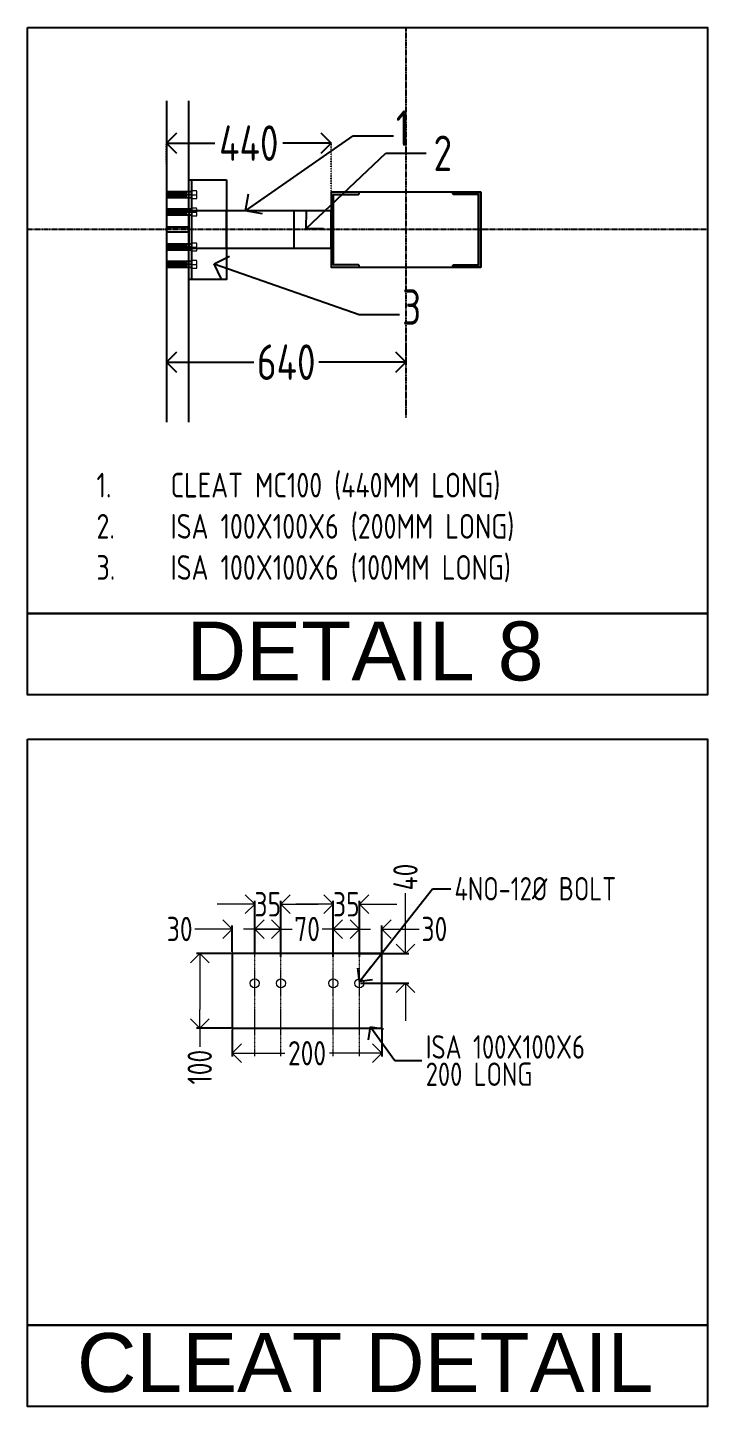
# Model space of a CAD drawing. Header units: millimetres. Extents: x 3470347 to 5996549, y -3470518 to 17149644.
# Drawn here: x 5031848 to 5038250, y 6791556 to 6804541 of the extents above; entities that cross this region are included whole.
import ezdxf
from ezdxf.enums import TextEntityAlignment as Align

# ---------------------------------------------------------------- set-up
doc = ezdxf.new("R2010")
doc.units = ezdxf.units.MM
doc.header["$MEASUREMENT"] = 0
doc.header["$PDMODE"] = 35
doc.header["$PDSIZE"] = -5
for name, pattern in [('CENTERX2', [4, 2.5, -0.5, 0.5, -0.5]), ('DOT2', [0.125, 0, -0.125]), ('HIDDEN', [0.375, 0.25, -0.125])]:
    doc.linetypes.add(name, pattern=pattern)
doc.layers.get('0').update_dxf_attribs({"linetype": 'CONTINUOUS', "lineweight": 25})
doc.layers.get('DEFPOINTS').update_dxf_attribs({"linetype": 'CONTINUOUS', "lineweight": 25})
for name, color, linetype, lineweight in [('6 TEXT', 7, 'CONTINUOUS', 25), ('channnel', 2, 'CONTINUOUS', 15), ('rDIMension', 1, 'CONTINUOUS', 18), ('rPCC DASH', 9, 'HIDDEN', 15), ('rRCC 1', 3, 'CONTINUOUS', 25), ('rRCC 2', 40, 'CONTINUOUS', 15)]:
    doc.layers.add(name, color=color, linetype=linetype, lineweight=lineweight)
doc.layers.add('lintel', color=2, linetype='CONTINUOUS')
doc.styles.add('DIM', font='geniso.shx', dxfattribs={"width": 0.85})
doc.styles.add('PDF Arial', font='arial.ttf')
doc.dimstyles.new('ST-100', dxfattribs={"dimscale": 100, "dimtxt": 7, "dimasz": 5, "dimexe": 0.18, "dimexo": 0.0625, "dimgap": 0.2, "dimtad": 0, "dimdec": 0, "dimzin": 0, "dimdsep": 46, "dimtxsty": 'DIM', "dimblk": 'OPEN90', "dimcen": 0.09, "dimclrd": 256, "dimclrt": 7, "dimadec": 0, "dimazin": 0, "dimtfac": 1, "dimtdec": 0, "dimtofl": 0, "dimtmove": 0, "dimatfit": 3, "dimldrblk": 'OPEN90', "dimfxl": 1, "dimtolj": 1, "dimtzin": 0, "dimlwd": -1, "dimarcsym": 0})

# ---------------------------------------------------------------- blocks, each defined once
blk = doc.blocks.new('_Open90')
at = {"color": 0, "linetype": 'ByBlock', "lineweight": -2}
for p, q in [((0, 0), (-1, 0)), ((-0.5, 0.5), (0, 0)), ((0, 0), (-0.5, -0.5))]:
    blk.add_line(p, q, dxfattribs=at)
blk = doc.blocks.new('*D1686')
at = {"color": 1, "linetype": 'DOT2', "lineweight": -2}
for p, q in [((445821.2, -1875472.2), (445821.2, -1875360.5)), ((446701.2, -1875622.9), (446701.2, -1875360.5))]:
    blk.add_line(p, q, dxfattribs=at)
at = {"color": 1, "linetype": 'ByBlock'}
for p, q in [((445931.2, -1875360.5), (446079.7, -1875360.5)), ((446591.2, -1875360.5), (446442.8, -1875360.5))]:
    blk.add_line(p, q, dxfattribs=at)
at = {"layer": 'DEFPOINTS', "color": 0, "linetype": 'ByBlock'}
for p in [(445821.2, -1875360.5), (445821.2, -1875472.2), (446701.2, -1875622.9)]:
    blk.add_point(p, dxfattribs=at)
at = {"color": 1, "linetype": 'ByBlock', "xscale": 110, "yscale": 110, "zscale": 110, "rotation": 180}
blk.add_blockref('_Open90', (445821.2, -1875360.5), dxfattribs=at)
at = {"color": 1, "linetype": 'ByBlock', "xscale": 110, "yscale": 110, "zscale": 110}
blk.add_blockref('_Open90', (446701.2, -1875360.5), dxfattribs=at)
at = {"color": 7, "linetype": 'ByBlock', "insert": (446261.2, -1875360.5), "char_height": 190, "attachment_point": 5, "style": 'DIM'}
blk.add_mtext('\\A1;440', dxfattribs=at)
blk = doc.blocks.new('*D1513')
at = {"color": 1, "linetype": 'DOT2', "lineweight": -2}
for p, q in [((445821.2, -1876463.6), (445821.2, -1876531.6)), ((447101.2, -1876463.6), (447101.2, -1876531.6))]:
    blk.add_line(p, q, dxfattribs=at)
at = {"color": 1, "linetype": 'ByBlock'}
for p, q in [((445931.2, -1876531.6), (446287.7, -1876531.6)), ((446991.2, -1876531.6), (446634.7, -1876531.6))]:
    blk.add_line(p, q, dxfattribs=at)
at = {"layer": 'DEFPOINTS', "color": 0, "linetype": 'ByBlock'}
for p in [(445821.2, -1876463.6), (447101.2, -1876463.6), (447101.2, -1876531.6)]:
    blk.add_point(p, dxfattribs=at)
at = {"color": 1, "linetype": 'ByBlock', "xscale": 110, "yscale": 110, "zscale": 110, "rotation": 180}
blk.add_blockref('_Open90', (445821.2, -1876531.6), dxfattribs=at)
at = {"color": 1, "linetype": 'ByBlock', "xscale": 110, "yscale": 110, "zscale": 110}
blk.add_blockref('_Open90', (447101.2, -1876531.6), dxfattribs=at)
at = {"color": 7, "linetype": 'ByBlock', "insert": (446461.2, -1876531.6), "char_height": 190, "attachment_point": 5, "style": 'DIM'}
blk.add_mtext('\\A1;640', dxfattribs=at)
blk = doc.blocks.new('*D1523')
at = {"layer": 'DEFPOINTS', "color": 0, "linetype": 'ByBlock'}
for p in [(446172.5, -1879562), (446172.5, -1879692.1), (446292.5, -1879692.1)]:
    blk.add_point(p, dxfattribs=at)
at = {"layer": 'rDIMension', "linetype": 'ByBlock'}
for p, q in [((446072.5, -1879562), (445972.5, -1879562)), ((446392.5, -1879562), (446492.5, -1879562))]:
    blk.add_line(p, q, dxfattribs=at)
at = {"layer": 'rDIMension', "color": 0, "linetype": 'ByBlock', "lineweight": -2}
for p, q in [((446172.5, -1879685.9), (446172.5, -1879544)), ((446292.5, -1879685.9), (446292.5, -1879544))]:
    blk.add_line(p, q, dxfattribs=at)
at = {"layer": 'rDIMension', "linetype": 'ByBlock', "xscale": 100, "yscale": 100, "zscale": 100}
blk.add_blockref('_Open90', (446172.5, -1879562), dxfattribs=at)
at = {"layer": 'rDIMension', "linetype": 'ByBlock', "xscale": 100, "yscale": 100, "zscale": 100, "rotation": 180}
blk.add_blockref('_Open90', (446292.5, -1879562), dxfattribs=at)
at = {"layer": 'rDIMension', "color": 7, "linetype": 'ByBlock', "insert": (445891.6, -1879562), "char_height": 130, "attachment_point": 5, "style": 'DIM'}
blk.add_mtext('\\A1;30', dxfattribs=at)
blk = doc.blocks.new('*D1524')
at = {"layer": 'DEFPOINTS', "color": 0, "linetype": 'ByBlock'}
for p in [(446432.5, -1879429.8), (446292.5, -1879692.1), (446432.5, -1879717.1)]:
    blk.add_point(p, dxfattribs=at)
at = {"layer": 'rDIMension', "linetype": 'ByBlock'}
for p, q in [((446192.5, -1879429.8), (446092.5, -1879429.8)), ((446532.5, -1879429.8), (446632.5, -1879429.8))]:
    blk.add_line(p, q, dxfattribs=at)
at = {"layer": 'rDIMension', "color": 0, "linetype": 'ByBlock', "lineweight": -2}
for p, q in [((446292.5, -1879685.9), (446292.5, -1879411.8)), ((446432.5, -1879710.9), (446432.5, -1879411.8))]:
    blk.add_line(p, q, dxfattribs=at)
at = {"layer": 'rDIMension', "linetype": 'ByBlock', "xscale": 100, "yscale": 100, "zscale": 100}
blk.add_blockref('_Open90', (446292.5, -1879429.8), dxfattribs=at)
at = {"layer": 'rDIMension', "linetype": 'ByBlock', "xscale": 100, "yscale": 100, "zscale": 100, "rotation": 180}
blk.add_blockref('_Open90', (446432.5, -1879429.8), dxfattribs=at)
at = {"layer": 'rDIMension', "color": 7, "linetype": 'ByBlock', "insert": (446362.5, -1879429.8), "char_height": 130, "attachment_point": 5, "style": 'DIM'}
blk.add_mtext('\\A1;35', dxfattribs=at)
blk = doc.blocks.new('*D1525')
at = {"layer": 'DEFPOINTS', "color": 0, "linetype": 'ByBlock'}
for p in [(446712.5, -1879562), (446432.5, -1879692.1), (446712.5, -1879717.1)]:
    blk.add_point(p, dxfattribs=at)
at = {"layer": 'rDIMension', "linetype": 'ByBlock'}
for p, q in [((446332.5, -1879562), (446232.5, -1879562)), ((446812.5, -1879562), (446912.5, -1879562))]:
    blk.add_line(p, q, dxfattribs=at)
at = {"layer": 'rDIMension', "color": 0, "linetype": 'ByBlock', "lineweight": -2}
for p, q in [((446432.5, -1879685.9), (446432.5, -1879544)), ((446712.5, -1879710.9), (446712.5, -1879544))]:
    blk.add_line(p, q, dxfattribs=at)
at = {"layer": 'rDIMension', "linetype": 'ByBlock', "xscale": 100, "yscale": 100, "zscale": 100}
blk.add_blockref('_Open90', (446432.5, -1879562), dxfattribs=at)
at = {"layer": 'rDIMension', "linetype": 'ByBlock', "xscale": 100, "yscale": 100, "zscale": 100, "rotation": 180}
blk.add_blockref('_Open90', (446712.5, -1879562), dxfattribs=at)
at = {"layer": 'rDIMension', "color": 7, "linetype": 'ByBlock', "insert": (446572.5, -1879562), "char_height": 130, "attachment_point": 5, "style": 'DIM'}
blk.add_mtext('\\A1;70', dxfattribs=at)
blk = doc.blocks.new('*D1526')
at = {"layer": 'DEFPOINTS', "color": 0, "linetype": 'ByBlock'}
for p in [(446852.5, -1879429.8), (446712.5, -1879692.1), (446852.5, -1879717.1)]:
    blk.add_point(p, dxfattribs=at)
at = {"layer": 'rDIMension', "linetype": 'ByBlock'}
for p, q in [((446612.5, -1879429.8), (446512.5, -1879429.8)), ((446952.5, -1879429.8), (447052.5, -1879429.8))]:
    blk.add_line(p, q, dxfattribs=at)
at = {"layer": 'rDIMension', "color": 0, "linetype": 'ByBlock', "lineweight": -2}
for p, q in [((446712.5, -1879685.9), (446712.5, -1879411.8)), ((446852.5, -1879710.9), (446852.5, -1879411.8))]:
    blk.add_line(p, q, dxfattribs=at)
at = {"layer": 'rDIMension', "linetype": 'ByBlock', "xscale": 100, "yscale": 100, "zscale": 100}
blk.add_blockref('_Open90', (446712.5, -1879429.8), dxfattribs=at)
at = {"layer": 'rDIMension', "linetype": 'ByBlock', "xscale": 100, "yscale": 100, "zscale": 100, "rotation": 180}
blk.add_blockref('_Open90', (446852.5, -1879429.8), dxfattribs=at)
at = {"layer": 'rDIMension', "color": 7, "linetype": 'ByBlock', "insert": (446782.5, -1879429.8), "char_height": 130, "attachment_point": 5, "style": 'DIM'}
blk.add_mtext('\\A1;35', dxfattribs=at)
blk = doc.blocks.new('*D1527')
at = {"layer": 'DEFPOINTS', "color": 0, "linetype": 'ByBlock'}
for p in [(446972.5, -1879562), (446852.5, -1879692.1), (446972.5, -1879692.1)]:
    blk.add_point(p, dxfattribs=at)
at = {"layer": 'rDIMension', "linetype": 'ByBlock'}
for p, q in [((446752.5, -1879562), (446652.5, -1879562)), ((447072.5, -1879562), (447172.5, -1879562))]:
    blk.add_line(p, q, dxfattribs=at)
at = {"layer": 'rDIMension', "color": 0, "linetype": 'ByBlock', "lineweight": -2}
for p, q in [((446852.5, -1879685.9), (446852.5, -1879544)), ((446972.5, -1879685.9), (446972.5, -1879544))]:
    blk.add_line(p, q, dxfattribs=at)
at = {"layer": 'rDIMension', "linetype": 'ByBlock', "xscale": 100, "yscale": 100, "zscale": 100}
blk.add_blockref('_Open90', (446852.5, -1879562), dxfattribs=at)
at = {"layer": 'rDIMension', "linetype": 'ByBlock', "xscale": 100, "yscale": 100, "zscale": 100, "rotation": 180}
blk.add_blockref('_Open90', (446972.5, -1879562), dxfattribs=at)
at = {"layer": 'rDIMension', "color": 7, "linetype": 'ByBlock', "insert": (447253.3, -1879562), "char_height": 130, "attachment_point": 5, "style": 'DIM'}
blk.add_mtext('\\A1;30', dxfattribs=at)
blk = doc.blocks.new('*D1528')
at = {"layer": 'DEFPOINTS', "color": 0, "linetype": 'ByBlock'}
for p in [(446172.5, -1880092.1), (446972.5, -1880092.1), (446972.5, -1880226.1)]:
    blk.add_point(p, dxfattribs=at)
at = {"layer": 'rDIMension', "color": 0, "linetype": 'ByBlock', "lineweight": -2}
for p, q in [((446172.5, -1880098.4), (446172.5, -1880244.1)), ((446972.5, -1880098.4), (446972.5, -1880244.1))]:
    blk.add_line(p, q, dxfattribs=at)
at = {"layer": 'rDIMension', "linetype": 'ByBlock'}
for p, q in [((446272.5, -1880226.1), (446453, -1880226.1)), ((446872.5, -1880226.1), (446692, -1880226.1))]:
    blk.add_line(p, q, dxfattribs=at)
at = {"layer": 'rDIMension', "linetype": 'ByBlock', "xscale": 100, "yscale": 100, "zscale": 100, "rotation": 180}
blk.add_blockref('_Open90', (446172.5, -1880226.1), dxfattribs=at)
at = {"layer": 'rDIMension', "linetype": 'ByBlock', "xscale": 100, "yscale": 100, "zscale": 100}
blk.add_blockref('_Open90', (446972.5, -1880226.1), dxfattribs=at)
at = {"layer": 'rDIMension', "color": 7, "linetype": 'ByBlock', "insert": (446572.5, -1880226.1), "char_height": 130, "attachment_point": 5, "style": 'DIM'}
blk.add_mtext('\\A1;200', dxfattribs=at)
blk = doc.blocks.new('*D1529')
at = {"layer": 'DEFPOINTS', "color": 0, "linetype": 'ByBlock'}
for p in [(446172.5, -1879692.1), (445998.7, -1880092.1), (446172.5, -1880092.1)]:
    blk.add_point(p, dxfattribs=at)
at = {"layer": 'rDIMension', "color": 0, "linetype": 'ByBlock', "lineweight": -2}
for p, q in [((446166.2, -1879692.1), (445980.7, -1879692.1)), ((446166.2, -1880092.1), (445980.7, -1880092.1))]:
    blk.add_line(p, q, dxfattribs=at)
at = {"layer": 'rDIMension', "linetype": 'ByBlock'}
for p, q in [((445998.7, -1879792.1), (445998.7, -1879992.1)), ((445998.7, -1880092.1), (445998.7, -1880192.1))]:
    blk.add_line(p, q, dxfattribs=at)
at = {"layer": 'rDIMension', "linetype": 'ByBlock', "xscale": 100, "yscale": 100, "zscale": 100}
for p, rotation in [((445998.7, -1879692.1), 90), ((445998.7, -1880092.1), 270)]:
    blk.add_blockref('_Open90', p, dxfattribs=dict(at, rotation=rotation))
at = {"layer": 'rDIMension', "color": 7, "linetype": 'ByBlock', "insert": (445998.7, -1880300.6), "char_height": 130, "attachment_point": 5, "rotation": 90, "style": 'DIM'}
blk.add_mtext('\\A1;100', dxfattribs=at)
blk = doc.blocks.new('*D1530')
at = {"layer": 'DEFPOINTS', "color": 0, "linetype": 'ByBlock'}
for p in [(446852.5, -1879692.1), (447098.4, -1879692.1), (446852.5, -1879852.1)]:
    blk.add_point(p, dxfattribs=at)
at = {"layer": 'rDIMension', "linetype": 'ByBlock'}
for p, q in [((447098.4, -1879592.1), (447098.4, -1879370.3)), ((447098.4, -1879952.1), (447098.4, -1880052.1))]:
    blk.add_line(p, q, dxfattribs=at)
at = {"layer": 'rDIMension', "color": 0, "linetype": 'ByBlock', "lineweight": -2}
for p, q in [((446858.7, -1879692.1), (447116.4, -1879692.1)), ((446858.7, -1879852.1), (447116.4, -1879852.1))]:
    blk.add_line(p, q, dxfattribs=at)
at = {"layer": 'rDIMension', "linetype": 'ByBlock', "xscale": 100, "yscale": 100, "zscale": 100}
for p, rotation in [((447098.4, -1879692.1), 270), ((447098.4, -1879852.1), 90)]:
    blk.add_blockref('_Open90', p, dxfattribs=dict(at, rotation=rotation))
at = {"layer": 'rDIMension', "color": 7, "linetype": 'ByBlock', "insert": (447098.4, -1879284), "char_height": 130, "attachment_point": 5, "rotation": 90, "style": 'DIM'}
blk.add_mtext('\\A1;40', dxfattribs=at)
blk = doc.blocks.new('SRD')
at = {"layer": '6 TEXT', "linetype": 'ByBlock'}
h = blk.add_hatch(color=8, dxfattribs=at)
h.dxf.hatch_style = 1
h.paths.add_polyline_path([(446713.2, -1875634.9), (446845.2, -1875634.9, 0.414214), (446851.2, -1875628.9), (446851.2, -1875622.9), (446701.2, -1875622.9), (446701.2, -1876022.9), (446851.2, -1876022.9), (446851.2, -1876016.9, 0.414214), (446845.2, -1876010.9), (446713.2, -1876010.9)])
h = blk.add_hatch(color=8, dxfattribs=at)
h.dxf.hatch_style = 1
h.paths.add_polyline_path([(447489.2, -1875634.9), (447357.2, -1875634.9, -0.414214), (447351.2, -1875628.9), (447351.2, -1875622.9), (447501.2, -1875622.9), (447501.2, -1876022.9), (447351.2, -1876022.9), (447351.2, -1876016.9, -0.414214), (447357.2, -1876010.9), (447489.2, -1876010.9)])
at = {"color": 6, "linetype": 'ByBlock'}
for p, q in [((445821.2, -1875134.8), (445821.2, -1875809.6)), ((445941.2, -1875809.6), (445941.2, -1875134.8)), ((445821.2, -1875809.6), (445941.2, -1875809.6)), ((445941.2, -1875836.2), (445821.2, -1875836.2)), ((445821.2, -1875836.2), (445821.2, -1876852.9)), ((445941.2, -1876852.9), (445941.2, -1875836.2))]:
    blk.add_line(p, q, dxfattribs=at)
at = {"color": 3}
blk.add_line((445957.2, -1876089.6), (445957.2, -1875556.2), dxfattribs=at)
at = {"color": 8, "linetype": 'ByBlock'}
for p, q in [((445957.2, -1875620.2), (445821.2, -1875620.2)), ((445957.2, -1875636.2), (445821.2, -1875636.2)), ((445957.2, -1875652.2), (445821.2, -1875652.2)), ((445957.2, -1875713.6), (445821.2, -1875713.6)), ((445957.2, -1875729.6), (445821.2, -1875729.6)), ((445957.2, -1875729.6), (445821.2, -1875729.6)), ((445957.2, -1875745.6), (445821.2, -1875745.6)), ((445957.2, -1875900.2), (445821.2, -1875900.2)), ((445957.2, -1875916.2), (445821.2, -1875916.2)), ((445957.2, -1875916.2), (445821.2, -1875916.2)), ((445957.2, -1875932.2), (445821.2, -1875932.2)), ((445957.2, -1875993.6), (445821.2, -1875993.6)), ((445957.2, -1876009.6), (445821.2, -1876009.6)), ((445957.2, -1876025.6), (445821.2, -1876025.6))]:
    blk.add_line(p, q, dxfattribs=at)
at = {"color": 2}
for p, q in [((445941.2, -1875809.6), (445821.2, -1875809.6)), ((445941.2, -1875809.6), (445821.2, -1875809.6)), ((445941.2, -1875836.2), (445821.2, -1875836.2)), ((445941.2, -1875836.2), (445821.2, -1875836.2))]:
    blk.add_line(p, q, dxfattribs=at)
at = {"color": 3}
for points in [[(446141.2, -1875556.2), (446141.2, -1876089.6), (445941.2, -1876089.6), (445941.2, -1875556.2)], [(445941.2, -1875922.9), (446141.2, -1875922.9), (446141.2, -1875722.9), (445941.2, -1875722.9)], [(446501.2, -1875922.9), (446701.2, -1875922.9), (446701.2, -1875722.9), (446501.2, -1875722.9)], [(446972.5, -1879692.1), (446172.5, -1879692.1), (446172.5, -1880092.1), (446972.5, -1880092.1)]]:
    blk.add_lwpolyline(points, close=True, dxfattribs=at)
at = {"layer": '6 TEXT', "color": 8, "linetype": 'CENTERX2', "ltscale": 0.1}
for p, q in [((447101.2, -1874742.8), (447101.2, -1876829.4)), ((448712.9, -1875822.9), (445078.4, -1875822.9))]:
    blk.add_line(p, q, dxfattribs=at)
at = {"layer": '6 TEXT', "color": 6, "linetype": 'ByBlock'}
for points in [[(446851.2, -1875628.9), (446851.2, -1875622.9), (446701.2, -1875622.9), (446701.2, -1876022.9), (446851.2, -1876022.9), (446851.2, -1876016.9, 0.414214), (446845.2, -1876010.9), (446713.2, -1876010.9), (446713.2, -1875634.9), (446845.2, -1875634.9, 0.414214)], [(447351.2, -1875628.9), (447351.2, -1875622.9), (447501.2, -1875622.9), (447501.2, -1876022.9), (447351.2, -1876022.9), (447351.2, -1876016.9, -0.414214), (447357.2, -1876010.9), (447489.2, -1876010.9), (447489.2, -1875634.9), (447357.2, -1875634.9, -0.414214)]]:
    blk.add_lwpolyline(points, format="xyb", close=True, dxfattribs=at)
at = {"layer": 'channnel', "color": 8, "linetype": 'ByBlock'}
for p, q in [((445957.2, -1875620.2), (445821.2, -1875620.2)), ((445821.2, -1875620.2), (445821.2, -1875652.2)), ((445957.2, -1875652.2), (445821.2, -1875652.2)), ((445928.4, -1875652.2), (445928.4, -1875620.2)), ((445957.2, -1875614.9), (445957.2, -1875657.6)), ((445981.9, -1875614.9), (445957.2, -1875614.9)), ((445957.2, -1875636.2), (445981.9, -1875636.2)), ((445981.9, -1875657.6), (445957.2, -1875657.6)), ((445957.2, -1875713.6), (445821.2, -1875713.6)), ((445821.2, -1875713.6), (445821.2, -1875745.6)), ((445957.2, -1875745.6), (445821.2, -1875745.6)), ((445928.4, -1875745.6), (445928.4, -1875713.6)), ((445957.2, -1875708.2), (445957.2, -1875750.9)), ((445981.9, -1875708.2), (445957.2, -1875708.2)), ((445957.2, -1875729.6), (445981.9, -1875729.6)), ((445981.9, -1875750.9), (445957.2, -1875750.9)), ((445957.2, -1875900.2), (445821.2, -1875900.2)), ((445821.2, -1875932.2), (445821.2, -1875900.2)), ((445957.2, -1875932.2), (445821.2, -1875932.2)), ((445928.4, -1875900.2), (445928.4, -1875932.2)), ((445957.2, -1875937.6), (445957.2, -1875894.9)), ((445981.9, -1875894.9), (445957.2, -1875894.9)), ((445957.2, -1875916.2), (445981.9, -1875916.2)), ((445981.9, -1875937.6), (445957.2, -1875937.6)), ((445957.2, -1875993.6), (445821.2, -1875993.6)), ((445821.2, -1876025.6), (445821.2, -1875993.6)), ((445957.2, -1876025.6), (445821.2, -1876025.6)), ((445928.4, -1875993.6), (445928.4, -1876025.6)), ((445957.2, -1876030.9), (445957.2, -1875988.2)), ((445981.9, -1875988.2), (445957.2, -1875988.2)), ((445957.2, -1876009.6), (445981.9, -1876009.6)), ((445981.9, -1876030.9), (445957.2, -1876030.9))]:
    blk.add_line(p, q, dxfattribs=at)
at = {"layer": 'channnel', "color": 8, "linetype": 'Continuous'}
for p, q in [((445832.8, -1875651.1), (445821.2, -1875626.2)), ((445830.3, -1875652.2), (445821.2, -1875632.7)), ((445826.8, -1875651.1), (445821.2, -1875639.2)), ((445824.3, -1875652.2), (445821.2, -1875645.7)), ((445836.4, -1875652.2), (445822, -1875621.4)), ((445838.9, -1875651.1), (445824.5, -1875620.2)), ((445842.5, -1875652.2), (445828.1, -1875621.4)), ((445845, -1875651.1), (445830.6, -1875620.2)), ((445848.5, -1875652.2), (445834.2, -1875621.4)), ((445851.6, -1875652.2), (445836.7, -1875620.2)), ((445854.1, -1875651.1), (445840.2, -1875621.4)), ((445857.6, -1875652.2), (445842.7, -1875620.2)), ((445860.1, -1875651.1), (445846.3, -1875621.4)), ((445863.7, -1875652.2), (445848.8, -1875620.2)), ((445866.2, -1875651.1), (445852.4, -1875621.4)), ((445869.8, -1875652.2), (445854.9, -1875620.2)), ((445872.3, -1875651.1), (445858.4, -1875621.4)), ((445875.8, -1875652.2), (445860.9, -1875620.2)), ((445878.3, -1875651.1), (445864.5, -1875621.4)), ((445881.9, -1875652.2), (445867, -1875620.2)), ((445884.4, -1875651.1), (445870.6, -1875621.4)), ((445888, -1875652.2), (445873.1, -1875620.2)), ((445890.5, -1875651.1), (445876.6, -1875621.4)), ((445894.1, -1875652.2), (445879.1, -1875620.2)), ((445883.2, -1875651.1), (445882.7, -1875621.4)), ((445898.9, -1875652.2), (445884, -1875620.2)), ((445886.8, -1875652.2), (445885.2, -1875620.2)), ((445901.4, -1875651.1), (445887.6, -1875621.4)), ((445889.3, -1875651.1), (445888.8, -1875621.4)), ((445905, -1875652.2), (445890.1, -1875620.2)), ((445892.9, -1875652.2), (445891.3, -1875620.2)), ((445907.5, -1875651.1), (445893.6, -1875621.4)), ((445895.3, -1875651.1), (445894.8, -1875621.4)), ((445911.1, -1875652.2), (445896.1, -1875620.2)), ((445899.4, -1875620.7), (445899.2, -1875620.2)), ((445913.6, -1875651.1), (445899.7, -1875621.4)), ((445917.1, -1875652.2), (445902.2, -1875620.2)), ((445905.5, -1875620.7), (445905.2, -1875620.2)), ((445919.6, -1875651.1), (445905.8, -1875621.4)), ((445923.2, -1875652.2), (445908.3, -1875620.2)), ((445911.5, -1875620.7), (445911.3, -1875620.2)), ((445925.7, -1875651.1), (445911.9, -1875621.4)), ((445928.4, -1875650.4), (445914.3, -1875620.2)), ((445917.6, -1875620.7), (445917.4, -1875620.2)), ((445928.4, -1875643.9), (445917.9, -1875621.4)), ((445928.4, -1875637.4), (445920.4, -1875620.2)), ((445923.7, -1875620.7), (445923.5, -1875620.2)), ((445928.4, -1875630.9), (445924, -1875621.4)), ((445928.4, -1875624.4), (445926.5, -1875620.2)), ((445929.7, -1875620.7), (445929.5, -1875620.2)), ((445832.8, -1875744.4), (445821.2, -1875719.5)), ((445830.3, -1875745.6), (445821.2, -1875726.1)), ((445826.8, -1875744.4), (445821.2, -1875732.6)), ((445824.3, -1875745.6), (445821.2, -1875739.1)), ((445836.4, -1875745.6), (445822, -1875714.7)), ((445838.9, -1875744.4), (445824.5, -1875713.6)), ((445842.5, -1875745.6), (445828.1, -1875714.7)), ((445845, -1875744.4), (445830.6, -1875713.6)), ((445848.5, -1875745.6), (445834.2, -1875714.7)), ((445851.6, -1875745.6), (445836.7, -1875713.6)), ((445854.1, -1875744.4), (445840.2, -1875714.7)), ((445857.6, -1875745.6), (445842.7, -1875713.6)), ((445860.1, -1875744.4), (445846.3, -1875714.7)), ((445863.7, -1875745.6), (445848.8, -1875713.6)), ((445866.2, -1875744.4), (445852.4, -1875714.7)), ((445869.8, -1875745.6), (445854.9, -1875713.6)), ((445872.3, -1875744.4), (445858.4, -1875714.7)), ((445875.8, -1875745.6), (445860.9, -1875713.6)), ((445878.3, -1875744.4), (445864.5, -1875714.7)), ((445881.9, -1875745.6), (445867, -1875713.6)), ((445884.4, -1875744.4), (445870.6, -1875714.7)), ((445888, -1875745.6), (445873.1, -1875713.6)), ((445890.5, -1875744.4), (445876.6, -1875714.7)), ((445894.1, -1875745.6), (445879.1, -1875713.6)), ((445883.2, -1875744.4), (445882.7, -1875714.7)), ((445898.9, -1875745.6), (445884, -1875713.6)), ((445886.8, -1875745.6), (445885.2, -1875713.6)), ((445901.4, -1875744.4), (445887.6, -1875714.7)), ((445889.3, -1875744.4), (445888.8, -1875714.7)), ((445905, -1875745.6), (445890.1, -1875713.6)), ((445892.9, -1875745.6), (445891.3, -1875713.6)), ((445907.5, -1875744.4), (445893.6, -1875714.7)), ((445895.3, -1875744.4), (445894.8, -1875714.7)), ((445911.1, -1875745.6), (445896.1, -1875713.6)), ((445899.4, -1875714.1), (445899.2, -1875713.6)), ((445913.6, -1875744.4), (445899.7, -1875714.7)), ((445917.1, -1875745.6), (445902.2, -1875713.6)), ((445905.5, -1875714.1), (445905.2, -1875713.6)), ((445919.6, -1875744.4), (445905.8, -1875714.7)), ((445923.2, -1875745.6), (445908.3, -1875713.6)), ((445911.5, -1875714.1), (445911.3, -1875713.6)), ((445925.7, -1875744.4), (445911.9, -1875714.7)), ((445928.4, -1875743.8), (445914.3, -1875713.6)), ((445917.6, -1875714.1), (445917.4, -1875713.6)), ((445928.4, -1875737.3), (445917.9, -1875714.7)), ((445928.4, -1875730.8), (445920.4, -1875713.6)), ((445923.7, -1875714.1), (445923.5, -1875713.6)), ((445928.4, -1875724.3), (445924, -1875714.7)), ((445928.4, -1875717.8), (445926.5, -1875713.6)), ((445929.7, -1875714.1), (445929.5, -1875713.6)), ((445824.3, -1875900.2), (445821.2, -1875906.7)), ((445830.3, -1875900.2), (445821.2, -1875919.7)), ((445826.8, -1875901.4), (445821.2, -1875913.2)), ((445832.8, -1875901.4), (445821.2, -1875926.3)), ((445836.4, -1875900.2), (445822, -1875931.1)), ((445838.9, -1875901.4), (445824.5, -1875932.2)), ((445842.5, -1875900.2), (445828.1, -1875931.1)), ((445845, -1875901.4), (445830.6, -1875932.2)), ((445848.5, -1875900.2), (445834.2, -1875931.1)), ((445851.6, -1875900.2), (445836.7, -1875932.2)), ((445854.1, -1875901.4), (445840.2, -1875931.1)), ((445857.6, -1875900.2), (445842.7, -1875932.2)), ((445860.1, -1875901.4), (445846.3, -1875931.1)), ((445863.7, -1875900.2), (445848.8, -1875932.2)), ((445866.2, -1875901.4), (445852.4, -1875931.1)), ((445869.8, -1875900.2), (445854.9, -1875932.2)), ((445872.3, -1875901.4), (445858.4, -1875931.1)), ((445875.8, -1875900.2), (445860.9, -1875932.2)), ((445878.3, -1875901.4), (445864.5, -1875931.1)), ((445881.9, -1875900.2), (445867, -1875932.2)), ((445884.4, -1875901.4), (445870.6, -1875931.1)), ((445888, -1875900.2), (445873.1, -1875932.2)), ((445890.5, -1875901.4), (445876.6, -1875931.1)), ((445894.1, -1875900.2), (445879.1, -1875932.2)), ((445883.2, -1875901.4), (445882.7, -1875931.1)), ((445898.9, -1875900.2), (445884, -1875932.2)), ((445886.8, -1875900.2), (445885.2, -1875932.2)), ((445901.4, -1875901.4), (445887.6, -1875931.1)), ((445889.3, -1875901.4), (445888.8, -1875931.1)), ((445905, -1875900.2), (445890.1, -1875932.2)), ((445892.9, -1875900.2), (445891.3, -1875932.2)), ((445907.5, -1875901.4), (445893.6, -1875931.1)), ((445895.3, -1875901.4), (445894.8, -1875931.1)), ((445911.1, -1875900.2), (445896.1, -1875932.2)), ((445899.4, -1875931.7), (445899.2, -1875932.2)), ((445913.6, -1875901.4), (445899.7, -1875931.1)), ((445917.1, -1875900.2), (445902.2, -1875932.2)), ((445905.5, -1875931.7), (445905.2, -1875932.2)), ((445919.6, -1875901.4), (445905.8, -1875931.1)), ((445923.2, -1875900.2), (445908.3, -1875932.2)), ((445911.5, -1875931.7), (445911.3, -1875932.2)), ((445925.7, -1875901.4), (445911.9, -1875931.1)), ((445928.4, -1875902), (445914.3, -1875932.2)), ((445917.6, -1875931.7), (445917.4, -1875932.2)), ((445928.4, -1875908.5), (445917.9, -1875931.1)), ((445928.4, -1875915), (445920.4, -1875932.2)), ((445923.7, -1875931.7), (445923.5, -1875932.2)), ((445928.4, -1875921.5), (445924, -1875931.1)), ((445928.4, -1875928), (445926.5, -1875932.2)), ((445929.7, -1875931.7), (445929.5, -1875932.2)), ((445824.3, -1875993.6), (445821.2, -1876000.1)), ((445830.3, -1875993.6), (445821.2, -1876013.1)), ((445826.8, -1875994.7), (445821.2, -1876006.6)), ((445832.8, -1875994.7), (445821.2, -1876019.6)), ((445836.4, -1875993.6), (445822, -1876024.4)), ((445838.9, -1875994.7), (445824.5, -1876025.6)), ((445842.5, -1875993.6), (445828.1, -1876024.4)), ((445845, -1875994.7), (445830.6, -1876025.6)), ((445848.5, -1875993.6), (445834.2, -1876024.4)), ((445851.6, -1875993.6), (445836.7, -1876025.6)), ((445854.1, -1875994.7), (445840.2, -1876024.4)), ((445857.6, -1875993.6), (445842.7, -1876025.6)), ((445860.1, -1875994.7), (445846.3, -1876024.4)), ((445863.7, -1875993.6), (445848.8, -1876025.6)), ((445866.2, -1875994.7), (445852.4, -1876024.4)), ((445869.8, -1875993.6), (445854.9, -1876025.6)), ((445872.3, -1875994.7), (445858.4, -1876024.4)), ((445875.8, -1875993.6), (445860.9, -1876025.6)), ((445878.3, -1875994.7), (445864.5, -1876024.4)), ((445881.9, -1875993.6), (445867, -1876025.6)), ((445884.4, -1875994.7), (445870.6, -1876024.4)), ((445888, -1875993.6), (445873.1, -1876025.6)), ((445890.5, -1875994.7), (445876.6, -1876024.4)), ((445894.1, -1875993.6), (445879.1, -1876025.6)), ((445883.2, -1875994.7), (445882.7, -1876024.4)), ((445898.9, -1875993.6), (445884, -1876025.6)), ((445886.8, -1875993.6), (445885.2, -1876025.6)), ((445901.4, -1875994.7), (445887.6, -1876024.4)), ((445889.3, -1875994.7), (445888.8, -1876024.4)), ((445905, -1875993.6), (445890.1, -1876025.6)), ((445892.9, -1875993.6), (445891.3, -1876025.6)), ((445907.5, -1875994.7), (445893.6, -1876024.4)), ((445895.3, -1875994.7), (445894.8, -1876024.4)), ((445911.1, -1875993.6), (445896.1, -1876025.6)), ((445899.4, -1876025.1), (445899.2, -1876025.6)), ((445913.6, -1875994.7), (445899.7, -1876024.4)), ((445917.1, -1875993.6), (445902.2, -1876025.6)), ((445905.5, -1876025.1), (445905.2, -1876025.6)), ((445919.6, -1875994.7), (445905.8, -1876024.4)), ((445923.2, -1875993.6), (445908.3, -1876025.6)), ((445911.5, -1876025.1), (445911.3, -1876025.6)), ((445925.7, -1875994.7), (445911.9, -1876024.4)), ((445928.4, -1875995.3), (445914.3, -1876025.6)), ((445917.6, -1876025.1), (445917.4, -1876025.6)), ((445928.4, -1876001.9), (445917.9, -1876024.4)), ((445928.4, -1876008.4), (445920.4, -1876025.6)), ((445923.7, -1876025.1), (445923.5, -1876025.6)), ((445928.4, -1876014.9), (445924, -1876024.4)), ((445928.4, -1876021.4), (445926.5, -1876025.6)), ((445929.7, -1876025.1), (445929.5, -1876025.6))]:
    blk.add_line(p, q, dxfattribs=at)
for centre, radius, start, end in [((445823.3, -1875620.8), 1.38, 25, 205), ((445825.5, -1875651.7), 1.38, 205, 25), ((445829.3, -1875620.8), 1.38, 25, 205), ((445831.6, -1875651.7), 1.37, 205, 25), ((445835.4, -1875620.8), 1.38, 25, 205), ((445837.6, -1875651.7), 1.38, 205, 25), ((445841.5, -1875620.8), 1.38, 25, 205), ((445843.7, -1875651.7), 1.38, 205, 25), ((445847.5, -1875620.8), 1.38, 25, 205), ((445852.8, -1875651.7), 1.38, 205, 25), ((445853.6, -1875620.8), 1.38, 25, 205), ((445858.9, -1875651.7), 1.38, 205, 25), ((445859.7, -1875620.8), 1.38, 25, 205), ((445865, -1875651.7), 1.37, 205, 25), ((445865.7, -1875620.8), 1.37, 25, 205), ((445871, -1875651.7), 1.38, 205, 25), ((445871.8, -1875620.8), 1.38, 25, 205), ((445877.1, -1875651.7), 1.38, 205, 25), ((445877.9, -1875620.8), 1.38, 25, 205), ((445883.2, -1875651.7), 1.37, 205, 25), ((445884, -1875620.8), 1.38, 25, 205), ((445887.6, -1875661.7), 11.5, 55.56904, 112.19299), ((445890.5, -1875610.8), 11.5, 235.56904, 292.19299), ((445888, -1875651.7), 1.38, 205, 25), ((445888.8, -1875620.8), 1.37, 25, 205), ((445889.2, -1875651.7), 1.38, 205, 25), ((445890, -1875620.8), 1.38, 25, 205), ((445894.1, -1875651.7), 1.37, 205, 25), ((445894.9, -1875620.8), 1.38, 25, 205), ((445900.2, -1875651.7), 1.37, 205, 25), ((445901, -1875620.8), 1.38, 25, 205), ((445906.2, -1875651.7), 1.37, 205, 25), ((445907, -1875620.8), 1.38, 25, 205), ((445912.3, -1875651.7), 1.37, 205, 25), ((445913.1, -1875620.8), 1.38, 25, 205), ((445918.4, -1875651.7), 1.37, 205, 25), ((445919.2, -1875620.8), 1.38, 25, 205), ((445924.4, -1875651.7), 1.37, 205, 25), ((445925.2, -1875620.8), 1.38, 25, 205), ((445823.3, -1875714.1), 1.38, 25, 205), ((445825.5, -1875745), 1.38, 205, 25), ((445829.3, -1875714.1), 1.38, 25, 205), ((445831.6, -1875745), 1.37, 205, 25), ((445835.4, -1875714.1), 1.38, 25, 205), ((445837.6, -1875745), 1.38, 205, 25), ((445841.5, -1875714.1), 1.38, 25, 205), ((445843.7, -1875745), 1.38, 205, 25), ((445847.5, -1875714.1), 1.38, 25, 205), ((445852.8, -1875745), 1.38, 205, 25), ((445853.6, -1875714.1), 1.38, 25, 205), ((445858.9, -1875745), 1.38, 205, 25), ((445859.7, -1875714.1), 1.38, 25, 205), ((445865, -1875745), 1.37, 205, 25), ((445865.7, -1875714.1), 1.37, 25, 205), ((445871, -1875745), 1.38, 205, 25), ((445871.8, -1875714.1), 1.38, 25, 205), ((445877.1, -1875745), 1.38, 205, 25), ((445877.9, -1875714.1), 1.38, 25, 205), ((445883.2, -1875745), 1.37, 205, 25), ((445884, -1875714.1), 1.38, 25, 205), ((445887.6, -1875755), 11.5, 55.56904, 112.19299), ((445890.5, -1875704.1), 11.5, 235.56904, 292.19299), ((445888, -1875745), 1.38, 205, 25), ((445888.8, -1875714.1), 1.37, 25, 205), ((445889.2, -1875745), 1.38, 205, 25), ((445890, -1875714.1), 1.38, 25, 205), ((445894.1, -1875745), 1.37, 205, 25), ((445894.9, -1875714.1), 1.38, 25, 205), ((445900.2, -1875745), 1.37, 205, 25), ((445901, -1875714.1), 1.38, 25, 205), ((445906.2, -1875745), 1.37, 205, 25), ((445907, -1875714.1), 1.38, 25, 205), ((445912.3, -1875745), 1.37, 205, 25), ((445913.1, -1875714.1), 1.38, 25, 205), ((445918.4, -1875745), 1.37, 205, 25), ((445919.2, -1875714.1), 1.38, 25, 205), ((445924.4, -1875745), 1.37, 205, 25), ((445925.2, -1875714.1), 1.38, 25, 205), ((445823.3, -1875931.7), 1.38, 155, 335), ((445825.5, -1875900.8), 1.38, 335, 155), ((445829.3, -1875931.7), 1.38, 155, 335), ((445831.6, -1875900.8), 1.37, 335, 155), ((445835.4, -1875931.7), 1.38, 155, 335), ((445837.6, -1875900.8), 1.38, 335, 155), ((445841.5, -1875931.7), 1.38, 155, 335), ((445843.7, -1875900.8), 1.38, 335, 155), ((445847.5, -1875931.7), 1.38, 155, 335), ((445852.8, -1875900.8), 1.38, 335, 155), ((445853.6, -1875931.7), 1.38, 155, 335), ((445858.9, -1875900.8), 1.38, 335, 155), ((445859.7, -1875931.7), 1.38, 155, 335), ((445865, -1875900.8), 1.37, 335, 155), ((445865.7, -1875931.7), 1.37, 155, 335), ((445871, -1875900.8), 1.38, 335, 155), ((445871.8, -1875931.7), 1.38, 155, 335), ((445877.1, -1875900.8), 1.38, 335, 155), ((445877.9, -1875931.7), 1.38, 155, 335), ((445883.2, -1875900.8), 1.37, 335, 155), ((445884, -1875931.7), 1.38, 155, 335), ((445887.6, -1875890.8), 11.5, 247.80701, 304.43096), ((445890.5, -1875941.7), 11.5, 67.80701, 124.43096), ((445888, -1875900.8), 1.38, 335, 155), ((445888.8, -1875931.7), 1.37, 155, 335), ((445889.2, -1875900.8), 1.38, 335, 155), ((445890, -1875931.7), 1.38, 155, 335), ((445894.1, -1875900.8), 1.37, 335, 155), ((445894.9, -1875931.7), 1.38, 155, 335), ((445900.2, -1875900.8), 1.37, 335, 155), ((445901, -1875931.7), 1.38, 155, 335), ((445906.2, -1875900.8), 1.37, 335, 155), ((445907, -1875931.7), 1.38, 155, 335), ((445912.3, -1875900.8), 1.37, 335, 155), ((445913.1, -1875931.7), 1.38, 155, 335), ((445918.4, -1875900.8), 1.37, 335, 155), ((445919.2, -1875931.7), 1.38, 155, 335), ((445924.4, -1875900.8), 1.37, 335, 155), ((445925.2, -1875931.7), 1.38, 155, 335), ((445823.3, -1876025), 1.38, 155, 335), ((445825.5, -1875994.1), 1.38, 335, 155), ((445829.3, -1876025), 1.38, 155, 335), ((445831.6, -1875994.1), 1.37, 335, 155), ((445835.4, -1876025), 1.38, 155, 335), ((445837.6, -1875994.1), 1.38, 335, 155), ((445841.5, -1876025), 1.38, 155, 335), ((445843.7, -1875994.1), 1.38, 335, 155), ((445847.5, -1876025), 1.38, 155, 335), ((445852.8, -1875994.1), 1.38, 335, 155), ((445853.6, -1876025), 1.38, 155, 335), ((445858.9, -1875994.1), 1.38, 335, 155), ((445859.7, -1876025), 1.38, 155, 335), ((445865, -1875994.1), 1.37, 335, 155), ((445865.7, -1876025), 1.37, 155, 335), ((445871, -1875994.1), 1.38, 335, 155), ((445871.8, -1876025), 1.38, 155, 335), ((445877.1, -1875994.1), 1.38, 335, 155), ((445877.9, -1876025), 1.38, 155, 335), ((445883.2, -1875994.1), 1.37, 335, 155), ((445884, -1876025), 1.38, 155, 335), ((445887.6, -1875984.1), 11.5, 247.80701, 304.43096), ((445890.5, -1876035), 11.5, 67.80701, 124.43096), ((445888, -1875994.1), 1.38, 335, 155), ((445888.8, -1876025), 1.37, 155, 335), ((445889.2, -1875994.1), 1.38, 335, 155), ((445890, -1876025), 1.38, 155, 335), ((445894.1, -1875994.1), 1.37, 335, 155), ((445894.9, -1876025), 1.38, 155, 335), ((445900.2, -1875994.1), 1.37, 335, 155), ((445901, -1876025), 1.38, 155, 335), ((445906.2, -1875994.1), 1.37, 335, 155), ((445907, -1876025), 1.38, 155, 335), ((445912.3, -1875994.1), 1.37, 335, 155), ((445913.1, -1876025), 1.38, 155, 335), ((445918.4, -1875994.1), 1.37, 335, 155), ((445919.2, -1876025), 1.38, 155, 335), ((445924.4, -1875994.1), 1.37, 335, 155), ((445925.2, -1876025), 1.38, 155, 335)]:
    blk.add_arc(centre, radius, start, end, dxfattribs=at)
at = {"layer": 'channnel', "color": 8, "linetype": 'ByBlock'}
for centre in [(445954.8, -1875625.6), (445954.8, -1875646.9), (445954.8, -1875718.9), (445954.8, -1875740.2), (445954.8, -1875905.6), (445954.8, -1875926.9), (445954.8, -1875998.9), (445954.8, -1876020.2)]:
    blk.add_arc(centre, 29.1, 338.49843, 21.50157, dxfattribs=at)
at = {"layer": 'lintel', "color": 1, "linetype": 'ByBlock'}
for points in [[(445078.4, -1874742.8), (448712.9, -1874742.8), (448712.9, -1877875.9), (445078.4, -1877875.9)], [(446701.2, -1876022.9), (447501.2, -1876022.9), (447501.2, -1875622.9), (446701.2, -1875622.9)], [(445078.4, -1877875.9), (448712.9, -1877875.9), (448712.9, -1878310.3), (445078.4, -1878310.3)], [(445078.4, -1878546.7), (448712.9, -1878546.7), (448712.9, -1881679.8), (445078.4, -1881679.8)], [(445078.4, -1881679.8), (448712.9, -1881679.8), (448712.9, -1882114.2), (445078.4, -1882114.2)]]:
    blk.add_lwpolyline(points, close=True, dxfattribs=at)
at = {"layer": 'lintel', "color": 5, "linetype": 'ByBlock'}
blk.add_lwpolyline([(445821.2, -1875722.9), (445821.2, -1875922.9), (446701.2, -1875922.9), (446701.2, -1875722.9), (445821.2, -1875722.9)], dxfattribs=at)
at = {"layer": 'rPCC DASH'}
for p, q in [((446292.5, -1880242.1), (446292.5, -1879542.1)), ((446432.5, -1880242.1), (446432.5, -1879542.1)), ((446712.5, -1880242.1), (446712.5, -1879542.1)), ((446852.5, -1880242.1), (446852.5, -1879542.1))]:
    blk.add_line(p, q, dxfattribs=at)
at = {"layer": 'rRCC 2'}
for centre in [(446292.5, -1879852.1), (446432.5, -1879852.1), (446712.5, -1879852.1), (446852.5, -1879852.1)]:
    blk.add_circle(centre, 24, dxfattribs=at)
at = {"layer": 'rRCC 1', "color": 7, "attachment_point": 4, "style": 'DIM'}
for s, insert, char_height in [('\\A1;1', (447047.3, -1875280.6), 190), ('\\A1;2', (447248.6, -1875414.8), 190), ('\\A1;3', (447080.4, -1876237), 190), ('\\pxi-3,l5,t5;\\A1;1.^ICLEAT MC100 (440MM LONG)\\P2.^IISA 100X100X6 (200MM LONG)\\P3.^IISA 100X100X6 (100MM LONG)', (445182.8, -1877415.6), 132), ('\\A1;4NO-12%%C BOLT', (447360.7, -1879346.8), 125)]:
    blk.add_mtext(s, dxfattribs=dict(at, insert=insert, char_height=char_height))
at = {"layer": 'rRCC 1', "color": 7, "insert": (447206.8, -1880265.3), "char_height": 125, "attachment_point": 4, "line_spacing_factor": 0.7, "style": 'DIM'}
blk.add_mtext('\\A1;ISA 100X100X6\\P200 LONG', dxfattribs=at)
at = {"layer": 'rRCC 2', "style": 'PDF Arial'}
for s, p in [('DETAIL 8', (446882.8, -1878075.6)), ('CLEAT DETAIL', (446882.8, -1881879.5))]:
    blk.add_text(s, height=315, dxfattribs=at).set_placement(p, align=Align.MIDDLE_CENTER)
at = {"color": 3, "linetype": 'ByBlock'}
for base, p1, p2, picture, middle in [((445821.2, -1875360.5), (446701.2, -1875622.9), (445821.2, -1875472.2), '*D1686', (446261.2, -1875360.5)), ((447101.2, -1876531.6), (445821.2, -1876463.6), (447101.2, -1876463.6), '*D1513', (446461.2, -1876531.6))]:
    dim = blk.add_linear_dim(base=base, p1=p1, p2=p2, dimstyle='ST-100', override={"dimtxt": 1.9, "dimasz": 1.1, "dimexe": 0, "dimexo": 0, "dimlfac": 0.5, "dimblk": 'Open90', "dimclrd": 1, "dimclre": 1, "dimfxl": 250, "dimfxlon": 1, "dimarcsym": 1}, dxfattribs=at)
    dim.commit()
    dim.dimension.update_dxf_attribs({"geometry": picture, "text_midpoint": middle})
at = {"layer": 'rDIMension', "color": 6, "linetype": 'ByBlock'}
dim = blk.add_linear_dim(base=(447098.4, -1879692.1), p1=(446852.5, -1879852.1), p2=(446852.5, -1879692.1), angle=90, dimstyle='ST-100', override={"dimtxt": 1.3, "dimasz": 1, "dimlfac": 0.25, "dimblk": 'Open90'}, dxfattribs=at)
dim.commit()
dim.dimension.update_dxf_attribs({"geometry": '*D1530', "text_midpoint": (447098.4, -1879284), "dimtype": 128})
for base, p1, p2, picture, middle in [((446432.5, -1879429.8), (446292.5, -1879692.1), (446432.5, -1879717.1), '*D1524', (446362.5, -1879429.8)), ((446852.5, -1879429.8), (446712.5, -1879692.1), (446852.5, -1879717.1), '*D1526', (446782.5, -1879429.8)), ((446712.5, -1879562), (446432.5, -1879692.1), (446712.5, -1879717.1), '*D1525', (446572.5, -1879562))]:
    dim = blk.add_linear_dim(base=base, p1=p1, p2=p2, dimstyle='ST-100', override={"dimtxt": 1.3, "dimasz": 1, "dimlfac": 0.25}, dxfattribs=at)
    dim.commit()
    dim.dimension.update_dxf_attribs({"geometry": picture, "text_midpoint": middle, "dimtype": 128})
for base, p1, p2, picture, middle in [((446172.5, -1879562), (446292.5, -1879692.1), (446172.5, -1879692.1), '*D1523', (445891.6, -1879562)), ((446972.5, -1879562), (446852.5, -1879692.1), (446972.5, -1879692.1), '*D1527', (447253.3, -1879562)), ((446972.5, -1880226.1), (446172.5, -1880092.1), (446972.5, -1880092.1), '*D1528', (446572.5, -1880226.1))]:
    dim = blk.add_linear_dim(base=base, p1=p1, p2=p2, dimstyle='ST-100', override={"dimtxt": 1.3, "dimasz": 1, "dimlfac": 0.25}, dxfattribs=at)
    dim.commit()
    dim.dimension.update_dxf_attribs({"geometry": picture, "text_midpoint": middle})
dim = blk.add_linear_dim(base=(445998.7, -1880092.1), p1=(446172.5, -1879692.1), p2=(446172.5, -1880092.1), angle=90, dimstyle='ST-100', override={"dimtxt": 1.3, "dimasz": 1, "dimlfac": 0.25}, dxfattribs=at)
dim.commit()
dim.dimension.update_dxf_attribs({"geometry": '*D1529', "text_midpoint": (445998.7, -1880300.6)})
at = {"layer": 'rRCC 1'}
for points in [[(446243.3, -1875722.9), (446818.4, -1875320.8), (447034.1, -1875320.8)], [(446567.8, -1875816.9), (446992.9, -1875414.8), (447208.6, -1875414.8)], [(446075.6, -1876005.3), (446851.6, -1876277.3), (447067.3, -1876277.3)]]:
    blk.add_leader(points, dimstyle='ST-100', override={"dimasz": 1.3}, dxfattribs=at)
at = {"layer": 'rRCC 1', "annotation_type": 0, "has_hookline": 1, "hookline_direction": 0}
for points in [[(446852.5, -1879842.1), (447242.4, -1879346.8), (447340.7, -1879346.8)], [(446911.8, -1880085.1), (447041.8, -1880265.3), (447186.8, -1880265.3)]]:
    blk.add_leader(points, dimstyle='ST-100', override={"dimasz": 1}, dxfattribs=at)

msp = doc.modelspace()

# ---------------------------------------------------------------- block references
at = {"color": 6, "linetype": 'ByBlock', "xscale": 1.761460820311123, "yscale": 1.761460820311123, "zscale": 1.761460820311123}
msp.add_blockref('SRD', (4247860.29, 10106826.51), dxfattribs=at)

doc.saveas('drawing.dxf')
